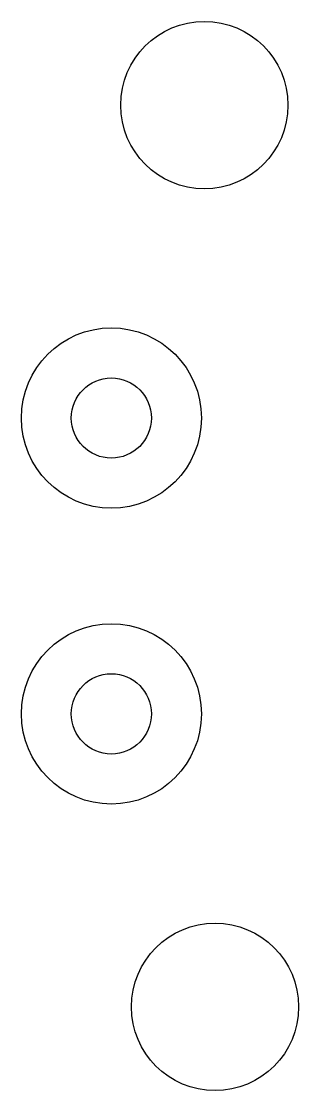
# Model space of a CAD drawing. Header units: millimetres. Extents: x 1018.3 to 1038.8, y -760.6 to -747.9.
# Drawn here: x 1035.55 to 1038.83, y -760.58 to -747.93 of the extents above.
import ezdxf

# ---------------------------------------------------------------- set-up
doc = ezdxf.new("R2010")
doc.units = ezdxf.units.MM

msp = doc.modelspace()

# ---------------------------------------------------------------- linework, layer by layer
for centre, radius in [((1037.717, -748.919), 0.9906), ((1036.615148, -752.620796), 1.0668), ((1036.615148, -752.620796), 0.474472), ((1036.615148, -756.120916), 1.0668), ((1036.615148, -756.120916), 0.474472), ((1037.844, -759.587), 0.9906)]:
    msp.add_circle(centre, radius)

doc.saveas('drawing.dxf')
